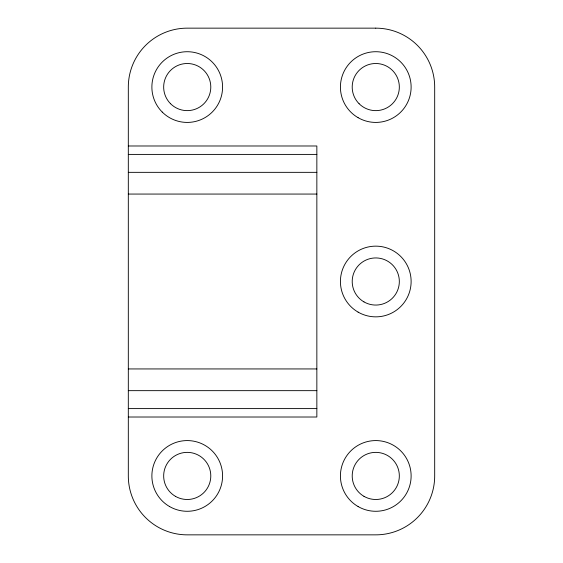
<?xml version="1.0" encoding="UTF-8"?>
<svg xmlns="http://www.w3.org/2000/svg" width="563" height="563" viewBox="0 0 563 563"><rect width="100%" height="100%" fill="white"/><g stroke="black" fill="none" stroke-linecap="round" stroke-linejoin="round"><path stroke-width="0.84" d="M128.315 145.986L316.849 145.986L316.849 417.014L128.315 417.014M128.315 154.403L316.849 154.403M128.315 172.341L316.849 172.341M128.315 194.059L316.849 194.059M128.315 368.941L316.849 368.941M128.315 390.659L316.849 390.659M128.315 408.597L316.849 408.597M375.767 28.15L187.233 28.15A58.918 58.918 0 0 0 128.315 87.068L128.315 475.932A58.918 58.918 0 0 0 187.233 534.85L375.767 534.85A58.918 58.918 0 0 0 434.685 475.932L434.685 87.068A58.918 58.918 0 0 0 375.767 28.15M363.987 496.341A23.569 23.569 0 0 0 399.336 475.932A23.569 23.569 0 0 0 363.987 455.523A23.569 23.569 0 0 0 363.987 496.341M363.987 301.909A23.569 23.569 0 0 0 399.336 281.5A23.569 23.569 0 0 0 363.987 261.091A23.569 23.569 0 0 0 363.987 301.909M175.445 496.341A23.569 23.569 0 0 0 210.794 475.932A23.569 23.569 0 0 0 175.445 455.523A23.569 23.569 0 0 0 175.445 496.341M170.568 103.733A23.569 23.569 0 0 0 209.992 93.169A23.569 23.569 0 0 0 181.131 64.302A23.569 23.569 0 0 0 170.568 103.733M359.103 103.733A23.569 23.569 0 0 0 398.534 93.169A23.569 23.569 0 0 0 369.673 64.302A23.569 23.569 0 0 0 359.103 103.733M169.554 506.545A35.349 35.349 0 0 0 222.582 475.932A35.349 35.349 0 0 0 169.554 445.319A35.349 35.349 0 0 0 169.554 506.545M358.096 506.545A35.349 35.349 0 0 0 411.124 475.932A35.349 35.349 0 0 0 358.096 445.319A35.349 35.349 0 0 0 358.096 506.545M358.096 312.113A35.349 35.349 0 0 0 411.124 281.5A35.349 35.349 0 0 0 358.096 250.887A35.349 35.349 0 0 0 358.096 312.113M358.096 117.681A35.349 35.349 0 0 0 411.124 87.068A35.349 35.349 0 0 0 358.096 56.455A35.349 35.349 0 0 0 358.096 117.681M162.235 112.065A35.349 35.349 0 0 0 221.379 96.217A35.349 35.349 0 0 0 178.084 52.922A35.349 35.349 0 0 0 162.235 112.065"/></g></svg>
